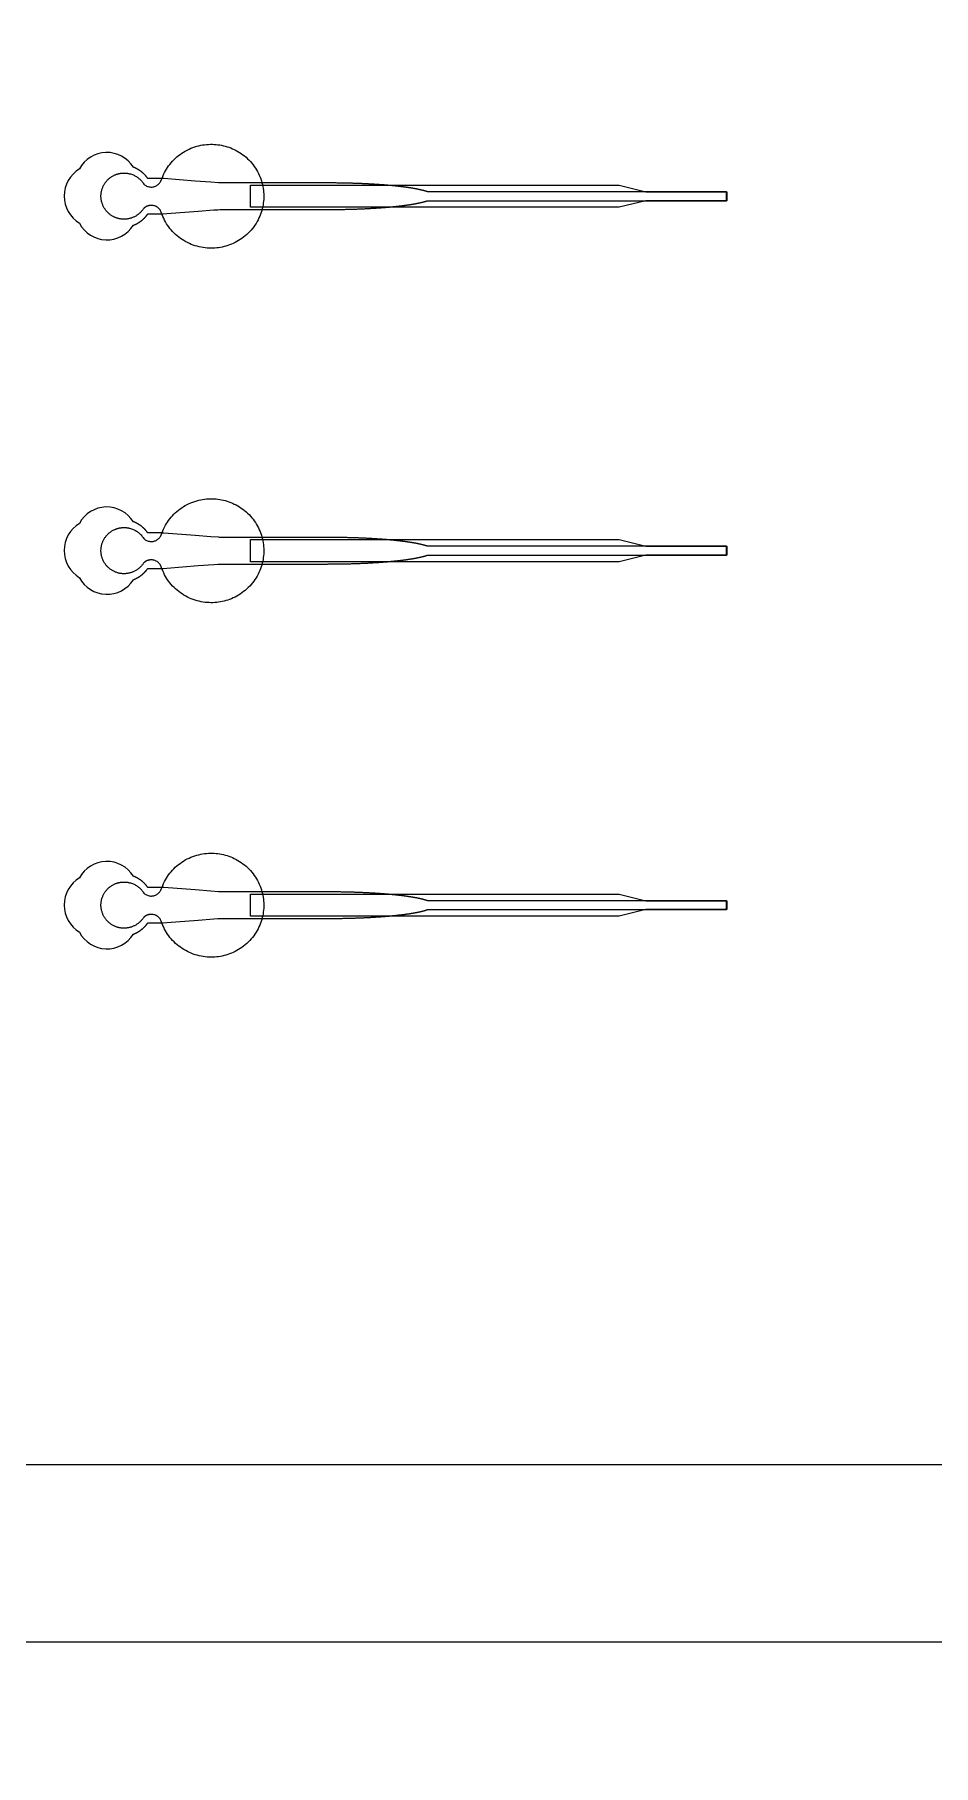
# Model space of a CAD drawing. Header units: inches. Extents: x -52997 to 52003, y -52254 to 52746.
# Drawn here: x 12272 to 17342, y -21043 to -11278 of the extents above; entities that cross this region are included whole.
import ezdxf

# ---------------------------------------------------------------- set-up
doc = ezdxf.new("R2010")
doc.units = ezdxf.units.IN
doc.header["$MEASUREMENT"] = 0
doc.layers.add('1', color=1, linetype='Continuous')
doc.layers.add('2', color=140, linetype='Continuous', lineweight=0)
doc.layers.add('3', color=90, linetype='Continuous', lineweight=0)

msp = doc.modelspace()

# ---------------------------------------------------------------- linework, layer by layer
at = {"layer": '1'}
for points in [[(-16283.4, -47485.7), (0, -47485.7), (16283.4, -47485.7, 5.999107)], [(-16250, -47285.7), (0, -47285.7), (16250, -47285.7, 5.986812)], [(-13685.8, -45485.7), (0, -45485.7), (13685.8, -45485.7, 6.794322)], [(12829.1, -12353.6), (12829.5, -12353.4), (12830.3, -12353.1), (12831.2, -12352.8), (12832, -12352.4), (12832.8, -12352.1), (12833.7, -12351.8), (12834.5, -12351.4), (12835.4, -12351), (12836.2, -12350.7), (12837.1, -12350.3), (12838, -12349.9), (12838.8, -12349.5), (12839.7, -12349.1), (12840.5, -12348.7), (12841.4, -12348.3), (12842.2, -12347.9), (12843.1, -12347.5), (12844, -12347.1), (12844.8, -12346.6), (12845.7, -12346.2), (12846.5, -12345.8), (12847.4, -12345.3), (12848.2, -12344.9), (12849.1, -12344.4), (12850, -12343.9), (12850.8, -12343.5), (12851.7, -12343), (12852.5, -12342.5), (12853.4, -12342), (12854.2, -12341.5), (12855.1, -12341), (12855.9, -12340.5), (12856.8, -12340), (12857.6, -12339.5), (12858.5, -12339), (12859.3, -12338.4), (12860.2, -12337.9), (12861, -12337.3), (12861.9, -12336.8), (12862.7, -12336.2), (12863.6, -12335.7), (12864.4, -12335.1), (12865.2, -12334.6), (12866.1, -12334), (12866.9, -12333.4), (12867.7, -12332.8), (12868.6, -12332.2), (12869.4, -12331.6), (12870.2, -12331), (12871, -12330.4), (12871.8, -12329.8), (12872.6, -12329.2), (12873.5, -12328.6), (12874.3, -12328), (12875.1, -12327.3), (12875.9, -12326.7), (12876.7, -12326.1), (12877.5, -12325.4), (12878.3, -12324.8), (12879, -12324.1), (12879.8, -12323.5), (12880.6, -12322.8), (12881.4, -12322.2), (12882.2, -12321.5), (12882.9, -12320.8), (12883.7, -12320.1), (12884.5, -12319.5), (12885.2, -12318.8), (12886, -12318.1), (12886.7, -12317.4), (12887.5, -12316.7), (12888.2, -12316), (12888.9, -12315.3), (12889.7, -12314.6), (12890.4, -12313.9), (12891.1, -12313.2), (12891.8, -12312.5), (12892.5, -12311.7), (12893.2, -12311), (12893.9, -12310.3), (12894.6, -12309.6), (12895.3, -12308.8), (12896, -12308.1), (12896.7, -12307.4), (12897.3, -12306.6), (12898, -12305.9), (12898.7, -12305.2), (12899.3, -12304.4), (12900, -12303.7), (12900.6, -12302.9), (12901.3, -12302.2), (12901.9, -12301.4), (12902.5, -12300.7), (12903.2, -12299.9), (12903.8, -12299.1), (12904.4, -12298.4), (12905, -12297.6), (12905.6, -12296.9), (12906.2, -12296.1), (12906.8, -12295.3), (12907.3, -12294.6), (12907.9, -12293.8), (12908.5, -12293), (12909, -12292.3), (12909.6, -12291.5), (12910.1, -12290.7), (12910.7, -12290), (12954.3, -12290), (12976.1, -12290), (12987, -12290), (12989.7, -12290), (12991, -12290), (12991.1, -12290), (12991.1, -12290), (12991.1, -12290), (12991.1, -12290), (12991.1, -12289.9), (12991.2, -12289.9), (12991.6, -12289.9), (12992.2, -12289.9), (12993.6, -12289.8), (12996.4, -12289.5), (13018.5, -12287.9), (13195.1, -12274.3), (13283.4, -12267.5), (13305.5, -12265.8), (13316.6, -12265), (13316.9, -12265), (13317, -12265), (13317, -12265), (13317.1, -12265), (13317.2, -12265), (13317.5, -12265), (13578, -12265), (13584.3, -12265), (13596.9, -12265), (13697.4, -12265), (13898.4, -12265), (13911, -12265), (13917.3, -12265), (13920.4, -12265), (13922, -12265), (13922.4, -12265), (13922.6, -12265), (13922.7, -12265), (13922.7, -12265), (13922.7, -12265), (13922.8, -12265), (13923.3, -12265), (13927.9, -12264.9), (13932.5, -12264.9), (13937.1, -12264.9), (13941.8, -12264.9), (13946.4, -12264.9), (13951.1, -12264.9), (13955.7, -12264.8), (13960.4, -12264.8), (13965.1, -12264.8), (13969.8, -12264.7), (13974.5, -12264.7), (13979.2, -12264.6), (13984, -12264.6), (13988.7, -12264.5), (13993.5, -12264.4), (13998.2, -12264.4), (14003, -12264.3), (14007.8, -12264.2), (14012.6, -12264.1), (14017.3, -12264), (14022.1, -12263.9), (14026.9, -12263.8), (14031.8, -12263.7), (14036.6, -12263.6), (14041.4, -12263.5), (14046.2, -12263.3), (14051, -12263.2), (14055.9, -12263.1), (14060.7, -12262.9), (14065.5, -12262.8), (14070.3, -12262.6), (14075.2, -12262.5), (14080, -12262.3), (14084.8, -12262.2), (14089.7, -12262), (14094.5, -12261.8), (14099.3, -12261.6), (14104.2, -12261.4), (14109, -12261.2), (14113.8, -12261), (14118.6, -12260.8), (14123.4, -12260.6), (14128.2, -12260.4), (14133, -12260.2), (14137.8, -12260), (14142.6, -12259.7), (14147.4, -12259.5), (14152.2, -12259.3), (14156.9, -12259), (14161.7, -12258.7), (14166.4, -12258.5), (14171.1, -12258.2), (14175.9, -12258), (14180.6, -12257.7), (14185.3, -12257.4), (14189.9, -12257.1), (14194.6, -12256.8), (14199.3, -12256.5), (14203.9, -12256.2), (14208.5, -12255.9), (14213.1, -12255.6), (14217.7, -12255.3), (14222.3, -12254.9), (14224.6, -12254.8), (14226.8, -12254.6), (14229.1, -12254.4), (14231.4, -12254.3), (14233.6, -12254.1), (14235.9, -12253.9), (14238.1, -12253.8), (14240.4, -12253.6), (14242.6, -12253.4), (14244.9, -12253.2), (14247.1, -12253), (14249.3, -12252.9), (14251.5, -12252.7), (14253.8, -12252.5), (14256, -12252.3), (14258.2, -12252.1), (14260.4, -12251.9), (14262.6, -12251.8), (14264.8, -12251.6), (14266.9, -12251.4), (14269.1, -12251.2), (14271.3, -12251), (14273.4, -12250.8), (14275.6, -12250.6), (14277.7, -12250.4), (14279.9, -12250.2), (14282, -12250), (14284.2, -12249.8), (14286.3, -12249.6), (14288.4, -12249.4), (14290.5, -12249.2), (14292.6, -12249), (14294.7, -12248.8), (14296.8, -12248.6), (14298.9, -12248.4), (14301, -12248.2), (14303, -12248), (14305.1, -12247.7), (14307.2, -12247.5), (14309.2, -12247.3), (14311.3, -12247.1), (14313.3, -12246.9), (14315.3, -12246.7), (14317.3, -12246.4), (14319.3, -12246.2), (14321.3, -12246), (14323.3, -12245.8), (14325.3, -12245.6), (14327.3, -12245.3), (14329.3, -12245.1), (14331.2, -12244.9), (14333.2, -12244.7), (14335.2, -12244.4), (14337.1, -12244.2), (14339, -12244), (14341, -12243.7), (14342.9, -12243.5), (14344.8, -12243.3), (14346.7, -12243), (14348.6, -12242.8), (14350.5, -12242.5), (14352.3, -12242.3), (14354.2, -12242.1), (14356, -12241.8), (14357.9, -12241.6), (14359.7, -12241.3), (14361.6, -12241.1), (14363.4, -12240.9), (14365.2, -12240.6), (14367, -12240.4), (14368.8, -12240.1), (14370.6, -12239.9), (14372.4, -12239.6), (14374.1, -12239.4), (14375.9, -12239.1), (14377.6, -12238.9), (14379.4, -12238.6), (14381.1, -12238.3), (14382.8, -12238.1), (14384.5, -12237.8), (14386.2, -12237.6), (14387.9, -12237.3), (14389.6, -12237.1), (14391.3, -12236.8), (14392.9, -12236.5), (14394.6, -12236.3), (14396.2, -12236), (14397.9, -12235.8), (14399.5, -12235.5), (14401.1, -12235.2), (14402.7, -12235), (14404.3, -12234.7), (14405.9, -12234.4), (14407.5, -12234.2), (14409, -12233.9), (14410.6, -12233.6), (14412.1, -12233.3), (14413.6, -12233.1), (14415.2, -12232.8), (14416.7, -12232.5), (14418.2, -12232.3), (14419.7, -12232), (14421.2, -12231.7), (14422.6, -12231.4), (14424.1, -12231.2), (14425.5, -12230.9), (14427, -12230.6), (14428.4, -12230.3), (14429.8, -12230), (14431.2, -12229.8), (14432.6, -12229.5), (14434, -12229.2), (14435.4, -12228.9), (14436.8, -12228.6), (14438.1, -12228.4), (14439.5, -12228.1), (14440.8, -12227.8), (14442.1, -12227.5), (14443.4, -12227.2), (14444.7, -12226.9), (14446, -12226.6), (14447.3, -12226.4), (14448.6, -12226.1), (14449.8, -12225.8), (14451.1, -12225.5), (14452.3, -12225.2), (14453.5, -12224.9), (14454.7, -12224.6), (14456, -12224.3), (14457.1, -12224), (14458.3, -12223.8), (14459.5, -12223.5), (14460.7, -12223.2), (14461.8, -12222.9), (14462.9, -12222.6), (14464.1, -12222.3), (14465.2, -12222), (14466.3, -12221.7), (14467.4, -12221.4), (14468.5, -12221.1), (14469.5, -12220.8), (14470.6, -12220.5), (14471.6, -12220.2), (14472.7, -12219.9), (14473.7, -12219.6), (14474.7, -12219.3), (14475.7, -12219), (14476.7, -12218.8), (14477.7, -12218.5), (14478.7, -12218.2), (14479.6, -12217.9), (14480.6, -12217.6), (14481.5, -12217.3), (14482.5, -12217), (14483.4, -12216.7), (14484.3, -12216.4), (14485.2, -12216.1), (14486.1, -12215.8), (14486.9, -12215.5), (14488.3, -12215), (16174, -12215.2), (16174, -12165), (14488.4, -12165), (14488.1, -12164.9), (14487.3, -12164.6), (14486.4, -12164.2), (14485.5, -12163.9), (14484.6, -12163.6), (14483.7, -12163.3), (14482.8, -12163), (14481.9, -12162.7), (14480.9, -12162.4), (14480, -12162.2), (14479, -12161.9), (14478.1, -12161.6), (14477.1, -12161.3), (14476.1, -12161), (14475.1, -12160.7), (14474.1, -12160.4), (14473, -12160.1), (14472, -12159.8), (14471, -12159.5), (14469.9, -12159.2), (14468.8, -12158.9), (14467.7, -12158.6), (14466.6, -12158.3), (14465.5, -12158), (14464.4, -12157.7), (14463.3, -12157.4), (14462.2, -12157.1), (14461, -12156.8), (14459.9, -12156.5), (14458.7, -12156.2), (14457.5, -12155.9), (14456.3, -12155.6), (14455.1, -12155.4), (14453.9, -12155.1), (14452.7, -12154.8), (14451.4, -12154.5), (14450.2, -12154.2), (14448.9, -12153.9), (14447.7, -12153.6), (14446.4, -12153.3), (14445.1, -12153), (14443.8, -12152.8), (14442.5, -12152.5), (14441.1, -12152.2), (14439.8, -12151.9), (14438.5, -12151.6), (14437.1, -12151.3), (14435.8, -12151.1), (14434.4, -12150.8), (14433, -12150.5), (14431.6, -12150.2), (14430.2, -12149.9), (14428.8, -12149.7), (14427.3, -12149.4), (14425.9, -12149.1), (14424.4, -12148.8), (14423, -12148.5), (14421.5, -12148.3), (14420, -12148), (14418.5, -12147.7), (14417, -12147.4), (14415.5, -12147.2), (14414, -12146.9), (14412.5, -12146.6), (14410.9, -12146.3), (14409.4, -12146.1), (14407.8, -12145.8), (14406.2, -12145.5), (14404.7, -12145.3), (14403.1, -12145), (14401.5, -12144.7), (14399.8, -12144.5), (14398.2, -12144.2), (14396.6, -12143.9), (14394.9, -12143.7), (14393.3, -12143.4), (14391.6, -12143.2), (14390, -12142.9), (14388.3, -12142.6), (14386.6, -12142.4), (14384.9, -12142.1), (14383.2, -12141.9), (14381.5, -12141.6), (14379.7, -12141.4), (14378, -12141.1), (14376.2, -12140.8), (14374.5, -12140.6), (14372.7, -12140.3), (14370.9, -12140.1), (14369.2, -12139.8), (14367.4, -12139.6), (14365.6, -12139.3), (14363.8, -12139.1), (14361.9, -12138.9), (14360.1, -12138.6), (14358.3, -12138.4), (14356.4, -12138.1), (14354.6, -12137.9), (14352.7, -12137.6), (14350.8, -12137.4), (14349, -12137.2), (14347.1, -12136.9), (14345.2, -12136.7), (14343.3, -12136.5), (14341.3, -12136.2), (14339.4, -12136), (14337.5, -12135.8), (14335.6, -12135.5), (14333.6, -12135.3), (14331.7, -12135.1), (14329.7, -12134.8), (14327.7, -12134.6), (14325.7, -12134.4), (14323.8, -12134.2), (14321.8, -12133.9), (14319.8, -12133.7), (14317.7, -12133.5), (14315.7, -12133.3), (14313.7, -12133.1), (14311.7, -12132.8), (14309.6, -12132.6), (14307.6, -12132.4), (14305.5, -12132.2), (14303.5, -12132), (14301.4, -12131.8), (14299.3, -12131.6), (14297.3, -12131.4), (14295.2, -12131.1), (14293.1, -12130.9), (14291, -12130.7), (14288.9, -12130.5), (14286.8, -12130.3), (14284.6, -12130.1), (14282.5, -12129.9), (14280.4, -12129.7), (14278.2, -12129.5), (14276.1, -12129.3), (14273.9, -12129.1), (14271.8, -12128.9), (14269.6, -12128.8), (14267.4, -12128.6), (14265.3, -12128.4), (14263.1, -12128.2), (14260.9, -12128), (14258.7, -12127.8), (14256.5, -12127.6), (14254.3, -12127.4), (14252.1, -12127.3), (14249.9, -12127.1), (14247.7, -12126.9), (14245.4, -12126.7), (14243.2, -12126.5), (14241, -12126.4), (14238.7, -12126.2), (14236.5, -12126), (14234.2, -12125.8), (14232, -12125.7), (14229.7, -12125.5), (14227.5, -12125.3), (14225.2, -12125.2), (14220.6, -12124.8), (14216.1, -12124.5), (14211.5, -12124.2), (14206.9, -12123.9), (14202.3, -12123.6), (14197.6, -12123.3), (14193, -12123), (14188.3, -12122.7), (14183.7, -12122.4), (14179, -12122.1), (14174.3, -12121.9), (14169.6, -12121.6), (14164.9, -12121.3), (14160.1, -12121.1), (14155.4, -12120.8), (14150.6, -12120.6), (14145.9, -12120.3), (14141.1, -12120.1), (14136.4, -12119.9), (14131.6, -12119.6), (14126.8, -12119.4), (14122, -12119.2), (14117.2, -12119), (14112.4, -12118.8), (14107.6, -12118.6), (14102.8, -12118.4), (14098, -12118.2), (14093.2, -12118), (14088.4, -12117.9), (14083.6, -12117.7), (14078.8, -12117.5), (14074, -12117.4), (14069.2, -12117.2), (14064.4, -12117.1), (14059.6, -12116.9), (14054.8, -12116.8), (14050, -12116.7), (14045.2, -12116.5), (14040.4, -12116.4), (14035.6, -12116.3), (14030.8, -12116.2), (14026, -12116.1), (14021.2, -12116), (14016.5, -12115.9), (14011.7, -12115.8), (14007, -12115.7), (14002.2, -12115.6), (13997.5, -12115.5), (13992.7, -12115.5), (13988, -12115.4), (13983.3, -12115.3), (13978.6, -12115.3), (13973.9, -12115.2), (13969.2, -12115.2), (13964.6, -12115.1), (13959.9, -12115.1), (13955.3, -12115.1), (13950.6, -12115), (13946, -12115), (13941.4, -12115), (13936.8, -12115), (13934.5, -12115), (13933.9, -12115), (13933.7, -12115), (13933.5, -12115), (13933.3, -12115), (13931.7, -12115), (13925.3, -12115), (13912.6, -12115), (13861.6, -12115), (13657.7, -12115), (13606.7, -12115), (13581.2, -12115), (13574.8, -12115), (13573.2, -12115), (13317.5, -12115), (13317.1, -12115), (13317, -12115), (13317, -12115), (13316.9, -12115), (13316.9, -12115), (13316.5, -12114.9), (13315.1, -12114.8), (13309.6, -12114.4), (13265.5, -12111), (13177.1, -12104.2), (13000.5, -12090.7), (12995, -12090.2), (12992.2, -12090), (12991.5, -12090), (12991.2, -12090), (12991.1, -12090), (12991.1, -12090), (12991.1, -12090), (12991.1, -12090), (12991.1, -12090), (12991, -12090), (12990.7, -12090), (12988, -12090), (12982.5, -12090), (12971.6, -12090), (12949.8, -12090), (12928, -12090), (12917.1, -12090), (12911.7, -12090), (12911, -12090), (12910.8, -12090), (12910.7, -12090), (12910.7, -12090), (12910.7, -12090), (12910.7, -12090), (12910.7, -12089.9), (12910.3, -12089.4), (12909.5, -12088.2), (12908.7, -12087.1), (12907.8, -12086), (12907, -12084.9), (12906.1, -12083.8), (12905.3, -12082.6), (12904.4, -12081.5), (12903.5, -12080.4), (12902.6, -12079.3), (12901.7, -12078.2), (12900.8, -12077.1), (12899.8, -12076), (12898.9, -12074.9), (12897.9, -12073.8), (12896.9, -12072.7), (12896, -12071.7), (12895, -12070.6), (12893.9, -12069.5), (12892.9, -12068.4), (12891.9, -12067.4), (12890.8, -12066.3), (12889.8, -12065.3), (12888.7, -12064.2), (12887.6, -12063.2), (12886.5, -12062.2), (12885.4, -12061.1), (12884.3, -12060.1), (12883.1, -12059.1), (12882, -12058.1), (12880.8, -12057.1), (12879.7, -12056.1), (12878.5, -12055.1), (12877.3, -12054.2), (12876.1, -12053.2), (12874.9, -12052.3), (12873.7, -12051.3), (12872.4, -12050.4), (12871.2, -12049.4), (12869.9, -12048.5), (12868.7, -12047.6), (12867.4, -12046.7), (12866.1, -12045.8), (12864.9, -12044.9), (12863.6, -12044.1), (12862.3, -12043.2), (12860.9, -12042.4), (12859.6, -12041.5), (12858.3, -12040.7), (12857, -12039.9), (12855.6, -12039.1), (12854.3, -12038.3), (12852.9, -12037.5), (12851.5, -12036.8), (12850.2, -12036), (12848.8, -12035.3), (12847.4, -12034.5), (12846, -12033.8), (12844.6, -12033.1), (12843.2, -12032.4), (12841.8, -12031.8), (12840.4, -12031.1), (12839, -12030.4), (12837.6, -12029.8), (12836.2, -12029.2), (12834.7, -12028.6), (12833.3, -12028), (12831.9, -12027.4), (12830.4, -12026.8), (12829.2, -12026.4, 0.576044), (12524.6, -12035.7, 0.560065), (12524.6, -12342.2, 0.578435)], [(12829.1, -14353.6), (12829.5, -14353.4), (12830.3, -14353.1), (12831.2, -14352.8), (12832, -14352.4), (12832.8, -14352.1), (12833.7, -14351.8), (12834.5, -14351.4), (12835.4, -14351), (12836.2, -14350.7), (12837.1, -14350.3), (12838, -14349.9), (12838.8, -14349.5), (12839.7, -14349.1), (12840.5, -14348.7), (12841.4, -14348.3), (12842.2, -14347.9), (12843.1, -14347.5), (12844, -14347.1), (12844.8, -14346.6), (12845.7, -14346.2), (12846.5, -14345.8), (12847.4, -14345.3), (12848.2, -14344.9), (12849.1, -14344.4), (12850, -14343.9), (12850.8, -14343.5), (12851.7, -14343), (12852.5, -14342.5), (12853.4, -14342), (12854.2, -14341.5), (12855.1, -14341), (12855.9, -14340.5), (12856.8, -14340), (12857.6, -14339.5), (12858.5, -14339), (12859.3, -14338.4), (12860.2, -14337.9), (12861, -14337.3), (12861.9, -14336.8), (12862.7, -14336.2), (12863.6, -14335.7), (12864.4, -14335.1), (12865.2, -14334.6), (12866.1, -14334), (12866.9, -14333.4), (12867.7, -14332.8), (12868.6, -14332.2), (12869.4, -14331.6), (12870.2, -14331), (12871, -14330.4), (12871.8, -14329.8), (12872.6, -14329.2), (12873.5, -14328.6), (12874.3, -14328), (12875.1, -14327.3), (12875.9, -14326.7), (12876.7, -14326.1), (12877.5, -14325.4), (12878.3, -14324.8), (12879, -14324.1), (12879.8, -14323.5), (12880.6, -14322.8), (12881.4, -14322.2), (12882.2, -14321.5), (12882.9, -14320.8), (12883.7, -14320.1), (12884.5, -14319.5), (12885.2, -14318.8), (12886, -14318.1), (12886.7, -14317.4), (12887.5, -14316.7), (12888.2, -14316), (12888.9, -14315.3), (12889.7, -14314.6), (12890.4, -14313.9), (12891.1, -14313.2), (12891.8, -14312.5), (12892.5, -14311.7), (12893.2, -14311), (12893.9, -14310.3), (12894.6, -14309.6), (12895.3, -14308.8), (12896, -14308.1), (12896.7, -14307.4), (12897.3, -14306.6), (12898, -14305.9), (12898.7, -14305.2), (12899.3, -14304.4), (12900, -14303.7), (12900.6, -14302.9), (12901.3, -14302.2), (12901.9, -14301.4), (12902.5, -14300.7), (12903.2, -14299.9), (12903.8, -14299.1), (12904.4, -14298.4), (12905, -14297.6), (12905.6, -14296.9), (12906.2, -14296.1), (12906.8, -14295.3), (12907.3, -14294.6), (12907.9, -14293.8), (12908.5, -14293), (12909, -14292.3), (12909.6, -14291.5), (12910.1, -14290.7), (12910.7, -14290), (12954.3, -14290), (12976.1, -14290), (12987, -14290), (12989.7, -14290), (12991, -14290), (12991.1, -14290), (12991.1, -14290), (12991.1, -14290), (12991.1, -14290), (12991.1, -14289.9), (12991.2, -14289.9), (12991.6, -14289.9), (12992.2, -14289.9), (12993.6, -14289.8), (12996.4, -14289.5), (13018.5, -14287.9), (13195.1, -14274.3), (13283.4, -14267.5), (13305.5, -14265.8), (13316.6, -14265), (13316.9, -14265), (13317, -14265), (13317, -14265), (13317.1, -14265), (13317.2, -14265), (13317.5, -14265), (13578, -14265), (13584.3, -14265), (13596.9, -14265), (13697.4, -14265), (13898.4, -14265), (13911, -14265), (13917.3, -14265), (13920.4, -14265), (13922, -14265), (13922.4, -14265), (13922.6, -14265), (13922.7, -14265), (13922.7, -14265), (13922.7, -14265), (13922.8, -14265), (13923.3, -14265), (13927.9, -14264.9), (13932.5, -14264.9), (13937.1, -14264.9), (13941.8, -14264.9), (13946.4, -14264.9), (13951.1, -14264.9), (13955.7, -14264.8), (13960.4, -14264.8), (13965.1, -14264.8), (13969.8, -14264.7), (13974.5, -14264.7), (13979.2, -14264.6), (13984, -14264.6), (13988.7, -14264.5), (13993.5, -14264.4), (13998.2, -14264.4), (14003, -14264.3), (14007.8, -14264.2), (14012.6, -14264.1), (14017.3, -14264), (14022.1, -14263.9), (14026.9, -14263.8), (14031.8, -14263.7), (14036.6, -14263.6), (14041.4, -14263.5), (14046.2, -14263.3), (14051, -14263.2), (14055.9, -14263.1), (14060.7, -14262.9), (14065.5, -14262.8), (14070.3, -14262.6), (14075.2, -14262.5), (14080, -14262.3), (14084.8, -14262.2), (14089.7, -14262), (14094.5, -14261.8), (14099.3, -14261.6), (14104.2, -14261.4), (14109, -14261.2), (14113.8, -14261), (14118.6, -14260.8), (14123.4, -14260.6), (14128.2, -14260.4), (14133, -14260.2), (14137.8, -14260), (14142.6, -14259.7), (14147.4, -14259.5), (14152.2, -14259.3), (14156.9, -14259), (14161.7, -14258.7), (14166.4, -14258.5), (14171.1, -14258.2), (14175.9, -14258), (14180.6, -14257.7), (14185.3, -14257.4), (14189.9, -14257.1), (14194.6, -14256.8), (14199.3, -14256.5), (14203.9, -14256.2), (14208.5, -14255.9), (14213.1, -14255.6), (14217.7, -14255.3), (14222.3, -14254.9), (14224.6, -14254.8), (14226.8, -14254.6), (14229.1, -14254.4), (14231.4, -14254.3), (14233.6, -14254.1), (14235.9, -14253.9), (14238.1, -14253.8), (14240.4, -14253.6), (14242.6, -14253.4), (14244.9, -14253.2), (14247.1, -14253), (14249.3, -14252.9), (14251.5, -14252.7), (14253.8, -14252.5), (14256, -14252.3), (14258.2, -14252.1), (14260.4, -14251.9), (14262.6, -14251.8), (14264.8, -14251.6), (14266.9, -14251.4), (14269.1, -14251.2), (14271.3, -14251), (14273.4, -14250.8), (14275.6, -14250.6), (14277.7, -14250.4), (14279.9, -14250.2), (14282, -14250), (14284.2, -14249.8), (14286.3, -14249.6), (14288.4, -14249.4), (14290.5, -14249.2), (14292.6, -14249), (14294.7, -14248.8), (14296.8, -14248.6), (14298.9, -14248.4), (14301, -14248.2), (14303, -14248), (14305.1, -14247.7), (14307.2, -14247.5), (14309.2, -14247.3), (14311.3, -14247.1), (14313.3, -14246.9), (14315.3, -14246.7), (14317.3, -14246.4), (14319.3, -14246.2), (14321.3, -14246), (14323.3, -14245.8), (14325.3, -14245.6), (14327.3, -14245.3), (14329.3, -14245.1), (14331.2, -14244.9), (14333.2, -14244.7), (14335.2, -14244.4), (14337.1, -14244.2), (14339, -14244), (14341, -14243.7), (14342.9, -14243.5), (14344.8, -14243.3), (14346.7, -14243), (14348.6, -14242.8), (14350.5, -14242.5), (14352.3, -14242.3), (14354.2, -14242.1), (14356, -14241.8), (14357.9, -14241.6), (14359.7, -14241.3), (14361.6, -14241.1), (14363.4, -14240.9), (14365.2, -14240.6), (14367, -14240.4), (14368.8, -14240.1), (14370.6, -14239.9), (14372.4, -14239.6), (14374.1, -14239.4), (14375.9, -14239.1), (14377.6, -14238.9), (14379.4, -14238.6), (14381.1, -14238.3), (14382.8, -14238.1), (14384.5, -14237.8), (14386.2, -14237.6), (14387.9, -14237.3), (14389.6, -14237.1), (14391.3, -14236.8), (14392.9, -14236.5), (14394.6, -14236.3), (14396.2, -14236), (14397.9, -14235.8), (14399.5, -14235.5), (14401.1, -14235.2), (14402.7, -14235), (14404.3, -14234.7), (14405.9, -14234.4), (14407.5, -14234.2), (14409, -14233.9), (14410.6, -14233.6), (14412.1, -14233.3), (14413.6, -14233.1), (14415.2, -14232.8), (14416.7, -14232.5), (14418.2, -14232.3), (14419.7, -14232), (14421.2, -14231.7), (14422.6, -14231.4), (14424.1, -14231.2), (14425.5, -14230.9), (14427, -14230.6), (14428.4, -14230.3), (14429.8, -14230), (14431.2, -14229.8), (14432.6, -14229.5), (14434, -14229.2), (14435.4, -14228.9), (14436.8, -14228.6), (14438.1, -14228.4), (14439.5, -14228.1), (14440.8, -14227.8), (14442.1, -14227.5), (14443.4, -14227.2), (14444.7, -14226.9), (14446, -14226.6), (14447.3, -14226.4), (14448.6, -14226.1), (14449.8, -14225.8), (14451.1, -14225.5), (14452.3, -14225.2), (14453.5, -14224.9), (14454.7, -14224.6), (14456, -14224.3), (14457.1, -14224), (14458.3, -14223.8), (14459.5, -14223.5), (14460.7, -14223.2), (14461.8, -14222.9), (14462.9, -14222.6), (14464.1, -14222.3), (14465.2, -14222), (14466.3, -14221.7), (14467.4, -14221.4), (14468.5, -14221.1), (14469.5, -14220.8), (14470.6, -14220.5), (14471.6, -14220.2), (14472.7, -14219.9), (14473.7, -14219.6), (14474.7, -14219.3), (14475.7, -14219), (14476.7, -14218.8), (14477.7, -14218.5), (14478.7, -14218.2), (14479.6, -14217.9), (14480.6, -14217.6), (14481.5, -14217.3), (14482.5, -14217), (14483.4, -14216.7), (14484.3, -14216.4), (14485.2, -14216.1), (14486.1, -14215.8), (14486.9, -14215.5), (14488.3, -14215), (16174, -14215.2), (16174, -14165), (14488.4, -14165), (14488.1, -14164.9), (14487.3, -14164.6), (14486.4, -14164.2), (14485.5, -14163.9), (14484.6, -14163.6), (14483.7, -14163.3), (14482.8, -14163), (14481.9, -14162.7), (14480.9, -14162.4), (14480, -14162.2), (14479, -14161.9), (14478.1, -14161.6), (14477.1, -14161.3), (14476.1, -14161), (14475.1, -14160.7), (14474.1, -14160.4), (14473, -14160.1), (14472, -14159.8), (14471, -14159.5), (14469.9, -14159.2), (14468.8, -14158.9), (14467.7, -14158.6), (14466.6, -14158.3), (14465.5, -14158), (14464.4, -14157.7), (14463.3, -14157.4), (14462.2, -14157.1), (14461, -14156.8), (14459.9, -14156.5), (14458.7, -14156.2), (14457.5, -14155.9), (14456.3, -14155.6), (14455.1, -14155.4), (14453.9, -14155.1), (14452.7, -14154.8), (14451.4, -14154.5), (14450.2, -14154.2), (14448.9, -14153.9), (14447.7, -14153.6), (14446.4, -14153.3), (14445.1, -14153), (14443.8, -14152.8), (14442.5, -14152.5), (14441.1, -14152.2), (14439.8, -14151.9), (14438.5, -14151.6), (14437.1, -14151.3), (14435.8, -14151.1), (14434.4, -14150.8), (14433, -14150.5), (14431.6, -14150.2), (14430.2, -14149.9), (14428.8, -14149.7), (14427.3, -14149.4), (14425.9, -14149.1), (14424.4, -14148.8), (14423, -14148.5), (14421.5, -14148.3), (14420, -14148), (14418.5, -14147.7), (14417, -14147.4), (14415.5, -14147.2), (14414, -14146.9), (14412.5, -14146.6), (14410.9, -14146.3), (14409.4, -14146.1), (14407.8, -14145.8), (14406.2, -14145.5), (14404.7, -14145.3), (14403.1, -14145), (14401.5, -14144.7), (14399.8, -14144.5), (14398.2, -14144.2), (14396.6, -14143.9), (14394.9, -14143.7), (14393.3, -14143.4), (14391.6, -14143.2), (14390, -14142.9), (14388.3, -14142.6), (14386.6, -14142.4), (14384.9, -14142.1), (14383.2, -14141.9), (14381.5, -14141.6), (14379.7, -14141.4), (14378, -14141.1), (14376.2, -14140.8), (14374.5, -14140.6), (14372.7, -14140.3), (14370.9, -14140.1), (14369.2, -14139.8), (14367.4, -14139.6), (14365.6, -14139.3), (14363.8, -14139.1), (14361.9, -14138.9), (14360.1, -14138.6), (14358.3, -14138.4), (14356.4, -14138.1), (14354.6, -14137.9), (14352.7, -14137.6), (14350.8, -14137.4), (14349, -14137.2), (14347.1, -14136.9), (14345.2, -14136.7), (14343.3, -14136.5), (14341.3, -14136.2), (14339.4, -14136), (14337.5, -14135.8), (14335.6, -14135.5), (14333.6, -14135.3), (14331.7, -14135.1), (14329.7, -14134.8), (14327.7, -14134.6), (14325.7, -14134.4), (14323.8, -14134.2), (14321.8, -14133.9), (14319.8, -14133.7), (14317.7, -14133.5), (14315.7, -14133.3), (14313.7, -14133.1), (14311.7, -14132.8), (14309.6, -14132.6), (14307.6, -14132.4), (14305.5, -14132.2), (14303.5, -14132), (14301.4, -14131.8), (14299.3, -14131.6), (14297.3, -14131.4), (14295.2, -14131.1), (14293.1, -14130.9), (14291, -14130.7), (14288.9, -14130.5), (14286.8, -14130.3), (14284.6, -14130.1), (14282.5, -14129.9), (14280.4, -14129.7), (14278.2, -14129.5), (14276.1, -14129.3), (14273.9, -14129.1), (14271.8, -14128.9), (14269.6, -14128.8), (14267.4, -14128.6), (14265.3, -14128.4), (14263.1, -14128.2), (14260.9, -14128), (14258.7, -14127.8), (14256.5, -14127.6), (14254.3, -14127.4), (14252.1, -14127.3), (14249.9, -14127.1), (14247.7, -14126.9), (14245.4, -14126.7), (14243.2, -14126.5), (14241, -14126.4), (14238.7, -14126.2), (14236.5, -14126), (14234.2, -14125.8), (14232, -14125.7), (14229.7, -14125.5), (14227.5, -14125.3), (14225.2, -14125.2), (14220.6, -14124.8), (14216.1, -14124.5), (14211.5, -14124.2), (14206.9, -14123.9), (14202.3, -14123.6), (14197.6, -14123.3), (14193, -14123), (14188.3, -14122.7), (14183.7, -14122.4), (14179, -14122.1), (14174.3, -14121.9), (14169.6, -14121.6), (14164.9, -14121.3), (14160.1, -14121.1), (14155.4, -14120.8), (14150.6, -14120.6), (14145.9, -14120.3), (14141.1, -14120.1), (14136.4, -14119.9), (14131.6, -14119.6), (14126.8, -14119.4), (14122, -14119.2), (14117.2, -14119), (14112.4, -14118.8), (14107.6, -14118.6), (14102.8, -14118.4), (14098, -14118.2), (14093.2, -14118), (14088.4, -14117.9), (14083.6, -14117.7), (14078.8, -14117.5), (14074, -14117.4), (14069.2, -14117.2), (14064.4, -14117.1), (14059.6, -14116.9), (14054.8, -14116.8), (14050, -14116.7), (14045.2, -14116.5), (14040.4, -14116.4), (14035.6, -14116.3), (14030.8, -14116.2), (14026, -14116.1), (14021.2, -14116), (14016.5, -14115.9), (14011.7, -14115.8), (14007, -14115.7), (14002.2, -14115.6), (13997.5, -14115.5), (13992.7, -14115.5), (13988, -14115.4), (13983.3, -14115.3), (13978.6, -14115.3), (13973.9, -14115.2), (13969.2, -14115.2), (13964.6, -14115.1), (13959.9, -14115.1), (13955.3, -14115.1), (13950.6, -14115), (13946, -14115), (13941.4, -14115), (13936.8, -14115), (13934.5, -14115), (13933.9, -14115), (13933.7, -14115), (13933.5, -14115), (13933.3, -14115), (13931.7, -14115), (13925.3, -14115), (13912.6, -14115), (13861.6, -14115), (13657.7, -14115), (13606.7, -14115), (13581.2, -14115), (13574.8, -14115), (13573.2, -14115), (13317.5, -14115), (13317.1, -14115), (13317, -14115), (13317, -14115), (13316.9, -14115), (13316.9, -14115), (13316.5, -14114.9), (13315.1, -14114.8), (13309.6, -14114.4), (13265.5, -14111), (13177.1, -14104.2), (13000.5, -14090.7), (12995, -14090.2), (12992.2, -14090), (12991.5, -14090), (12991.2, -14090), (12991.1, -14090), (12991.1, -14090), (12991.1, -14090), (12991.1, -14090), (12991.1, -14090), (12991, -14090), (12990.7, -14090), (12988, -14090), (12982.5, -14090), (12971.6, -14090), (12949.8, -14090), (12928, -14090), (12917.1, -14090), (12911.7, -14090), (12911, -14090), (12910.8, -14090), (12910.7, -14090), (12910.7, -14090), (12910.7, -14090), (12910.7, -14090), (12910.7, -14089.9), (12910.3, -14089.4), (12909.5, -14088.2), (12908.7, -14087.1), (12907.8, -14086), (12907, -14084.9), (12906.1, -14083.8), (12905.3, -14082.6), (12904.4, -14081.5), (12903.5, -14080.4), (12902.6, -14079.3), (12901.7, -14078.2), (12900.8, -14077.1), (12899.8, -14076), (12898.9, -14074.9), (12897.9, -14073.8), (12896.9, -14072.7), (12896, -14071.7), (12895, -14070.6), (12893.9, -14069.5), (12892.9, -14068.4), (12891.9, -14067.4), (12890.8, -14066.3), (12889.8, -14065.3), (12888.7, -14064.2), (12887.6, -14063.2), (12886.5, -14062.2), (12885.4, -14061.1), (12884.3, -14060.1), (12883.1, -14059.1), (12882, -14058.1), (12880.8, -14057.1), (12879.7, -14056.1), (12878.5, -14055.1), (12877.3, -14054.2), (12876.1, -14053.2), (12874.9, -14052.3), (12873.7, -14051.3), (12872.4, -14050.4), (12871.2, -14049.4), (12869.9, -14048.5), (12868.7, -14047.6), (12867.4, -14046.7), (12866.1, -14045.8), (12864.9, -14044.9), (12863.6, -14044.1), (12862.3, -14043.2), (12860.9, -14042.4), (12859.6, -14041.5), (12858.3, -14040.7), (12857, -14039.9), (12855.6, -14039.1), (12854.3, -14038.3), (12852.9, -14037.5), (12851.5, -14036.8), (12850.2, -14036), (12848.8, -14035.3), (12847.4, -14034.5), (12846, -14033.8), (12844.6, -14033.1), (12843.2, -14032.4), (12841.8, -14031.8), (12840.4, -14031.1), (12839, -14030.4), (12837.6, -14029.8), (12836.2, -14029.2), (12834.7, -14028.6), (12833.3, -14028), (12831.9, -14027.4), (12830.4, -14026.8), (12829.2, -14026.4, 0.576044), (12524.6, -14035.7, 0.560065), (12524.6, -14342.2, 0.578435)], [(12829.1, -16353.6), (12829.5, -16353.4), (12830.3, -16353.1), (12831.2, -16352.8), (12832, -16352.4), (12832.8, -16352.1), (12833.7, -16351.8), (12834.5, -16351.4), (12835.4, -16351), (12836.2, -16350.7), (12837.1, -16350.3), (12838, -16349.9), (12838.8, -16349.5), (12839.7, -16349.1), (12840.5, -16348.7), (12841.4, -16348.3), (12842.2, -16347.9), (12843.1, -16347.5), (12844, -16347.1), (12844.8, -16346.6), (12845.7, -16346.2), (12846.5, -16345.8), (12847.4, -16345.3), (12848.2, -16344.9), (12849.1, -16344.4), (12850, -16343.9), (12850.8, -16343.5), (12851.7, -16343), (12852.5, -16342.5), (12853.4, -16342), (12854.2, -16341.5), (12855.1, -16341), (12855.9, -16340.5), (12856.8, -16340), (12857.6, -16339.5), (12858.5, -16339), (12859.3, -16338.4), (12860.2, -16337.9), (12861, -16337.3), (12861.9, -16336.8), (12862.7, -16336.2), (12863.6, -16335.7), (12864.4, -16335.1), (12865.2, -16334.6), (12866.1, -16334), (12866.9, -16333.4), (12867.7, -16332.8), (12868.6, -16332.2), (12869.4, -16331.6), (12870.2, -16331), (12871, -16330.4), (12871.8, -16329.8), (12872.6, -16329.2), (12873.5, -16328.6), (12874.3, -16328), (12875.1, -16327.3), (12875.9, -16326.7), (12876.7, -16326.1), (12877.5, -16325.4), (12878.3, -16324.8), (12879, -16324.1), (12879.8, -16323.5), (12880.6, -16322.8), (12881.4, -16322.2), (12882.2, -16321.5), (12882.9, -16320.8), (12883.7, -16320.1), (12884.5, -16319.5), (12885.2, -16318.8), (12886, -16318.1), (12886.7, -16317.4), (12887.5, -16316.7), (12888.2, -16316), (12888.9, -16315.3), (12889.7, -16314.6), (12890.4, -16313.9), (12891.1, -16313.2), (12891.8, -16312.5), (12892.5, -16311.7), (12893.2, -16311), (12893.9, -16310.3), (12894.6, -16309.6), (12895.3, -16308.8), (12896, -16308.1), (12896.7, -16307.4), (12897.3, -16306.6), (12898, -16305.9), (12898.7, -16305.2), (12899.3, -16304.4), (12900, -16303.7), (12900.6, -16302.9), (12901.3, -16302.2), (12901.9, -16301.4), (12902.5, -16300.7), (12903.2, -16299.9), (12903.8, -16299.1), (12904.4, -16298.4), (12905, -16297.6), (12905.6, -16296.9), (12906.2, -16296.1), (12906.8, -16295.3), (12907.3, -16294.6), (12907.9, -16293.8), (12908.5, -16293), (12909, -16292.3), (12909.6, -16291.5), (12910.1, -16290.7), (12910.7, -16290), (12954.3, -16290), (12976.1, -16290), (12987, -16290), (12989.7, -16290), (12991, -16290), (12991.1, -16290), (12991.1, -16290), (12991.1, -16290), (12991.1, -16290), (12991.1, -16289.9), (12991.2, -16289.9), (12991.6, -16289.9), (12992.2, -16289.9), (12993.6, -16289.8), (12996.4, -16289.5), (13018.5, -16287.9), (13195.1, -16274.3), (13283.4, -16267.5), (13305.5, -16265.8), (13316.6, -16265), (13316.9, -16265), (13317, -16265), (13317, -16265), (13317.1, -16265), (13317.2, -16265), (13317.5, -16265), (13578, -16265), (13584.3, -16265), (13596.9, -16265), (13697.4, -16265), (13898.4, -16265), (13911, -16265), (13917.3, -16265), (13920.4, -16265), (13922, -16265), (13922.4, -16265), (13922.6, -16265), (13922.7, -16265), (13922.7, -16265), (13922.7, -16265), (13922.8, -16265), (13923.3, -16265), (13927.9, -16264.9), (13932.5, -16264.9), (13937.1, -16264.9), (13941.8, -16264.9), (13946.4, -16264.9), (13951.1, -16264.9), (13955.7, -16264.8), (13960.4, -16264.8), (13965.1, -16264.8), (13969.8, -16264.7), (13974.5, -16264.7), (13979.2, -16264.6), (13984, -16264.6), (13988.7, -16264.5), (13993.5, -16264.4), (13998.2, -16264.4), (14003, -16264.3), (14007.8, -16264.2), (14012.6, -16264.1), (14017.3, -16264), (14022.1, -16263.9), (14026.9, -16263.8), (14031.8, -16263.7), (14036.6, -16263.6), (14041.4, -16263.5), (14046.2, -16263.3), (14051, -16263.2), (14055.9, -16263.1), (14060.7, -16262.9), (14065.5, -16262.8), (14070.3, -16262.6), (14075.2, -16262.5), (14080, -16262.3), (14084.8, -16262.2), (14089.7, -16262), (14094.5, -16261.8), (14099.3, -16261.6), (14104.2, -16261.4), (14109, -16261.2), (14113.8, -16261), (14118.6, -16260.8), (14123.4, -16260.6), (14128.2, -16260.4), (14133, -16260.2), (14137.8, -16260), (14142.6, -16259.7), (14147.4, -16259.5), (14152.2, -16259.3), (14156.9, -16259), (14161.7, -16258.7), (14166.4, -16258.5), (14171.1, -16258.2), (14175.9, -16258), (14180.6, -16257.7), (14185.3, -16257.4), (14189.9, -16257.1), (14194.6, -16256.8), (14199.3, -16256.5), (14203.9, -16256.2), (14208.5, -16255.9), (14213.1, -16255.6), (14217.7, -16255.3), (14222.3, -16254.9), (14224.6, -16254.8), (14226.8, -16254.6), (14229.1, -16254.4), (14231.4, -16254.3), (14233.6, -16254.1), (14235.9, -16253.9), (14238.1, -16253.8), (14240.4, -16253.6), (14242.6, -16253.4), (14244.9, -16253.2), (14247.1, -16253), (14249.3, -16252.9), (14251.5, -16252.7), (14253.8, -16252.5), (14256, -16252.3), (14258.2, -16252.1), (14260.4, -16251.9), (14262.6, -16251.8), (14264.8, -16251.6), (14266.9, -16251.4), (14269.1, -16251.2), (14271.3, -16251), (14273.4, -16250.8), (14275.6, -16250.6), (14277.7, -16250.4), (14279.9, -16250.2), (14282, -16250), (14284.2, -16249.8), (14286.3, -16249.6), (14288.4, -16249.4), (14290.5, -16249.2), (14292.6, -16249), (14294.7, -16248.8), (14296.8, -16248.6), (14298.9, -16248.4), (14301, -16248.2), (14303, -16248), (14305.1, -16247.7), (14307.2, -16247.5), (14309.2, -16247.3), (14311.3, -16247.1), (14313.3, -16246.9), (14315.3, -16246.7), (14317.3, -16246.4), (14319.3, -16246.2), (14321.3, -16246), (14323.3, -16245.8), (14325.3, -16245.6), (14327.3, -16245.3), (14329.3, -16245.1), (14331.2, -16244.9), (14333.2, -16244.7), (14335.2, -16244.4), (14337.1, -16244.2), (14339, -16244), (14341, -16243.7), (14342.9, -16243.5), (14344.8, -16243.3), (14346.7, -16243), (14348.6, -16242.8), (14350.5, -16242.5), (14352.3, -16242.3), (14354.2, -16242.1), (14356, -16241.8), (14357.9, -16241.6), (14359.7, -16241.3), (14361.6, -16241.1), (14363.4, -16240.9), (14365.2, -16240.6), (14367, -16240.4), (14368.8, -16240.1), (14370.6, -16239.9), (14372.4, -16239.6), (14374.1, -16239.4), (14375.9, -16239.1), (14377.6, -16238.9), (14379.4, -16238.6), (14381.1, -16238.3), (14382.8, -16238.1), (14384.5, -16237.8), (14386.2, -16237.6), (14387.9, -16237.3), (14389.6, -16237.1), (14391.3, -16236.8), (14392.9, -16236.5), (14394.6, -16236.3), (14396.2, -16236), (14397.9, -16235.8), (14399.5, -16235.5), (14401.1, -16235.2), (14402.7, -16235), (14404.3, -16234.7), (14405.9, -16234.4), (14407.5, -16234.2), (14409, -16233.9), (14410.6, -16233.6), (14412.1, -16233.3), (14413.6, -16233.1), (14415.2, -16232.8), (14416.7, -16232.5), (14418.2, -16232.3), (14419.7, -16232), (14421.2, -16231.7), (14422.6, -16231.4), (14424.1, -16231.2), (14425.5, -16230.9), (14427, -16230.6), (14428.4, -16230.3), (14429.8, -16230), (14431.2, -16229.8), (14432.6, -16229.5), (14434, -16229.2), (14435.4, -16228.9), (14436.8, -16228.6), (14438.1, -16228.4), (14439.5, -16228.1), (14440.8, -16227.8), (14442.1, -16227.5), (14443.4, -16227.2), (14444.7, -16226.9), (14446, -16226.6), (14447.3, -16226.4), (14448.6, -16226.1), (14449.8, -16225.8), (14451.1, -16225.5), (14452.3, -16225.2), (14453.5, -16224.9), (14454.7, -16224.6), (14456, -16224.3), (14457.1, -16224), (14458.3, -16223.8), (14459.5, -16223.5), (14460.7, -16223.2), (14461.8, -16222.9), (14462.9, -16222.6), (14464.1, -16222.3), (14465.2, -16222), (14466.3, -16221.7), (14467.4, -16221.4), (14468.5, -16221.1), (14469.5, -16220.8), (14470.6, -16220.5), (14471.6, -16220.2), (14472.7, -16219.9), (14473.7, -16219.6), (14474.7, -16219.3), (14475.7, -16219), (14476.7, -16218.8), (14477.7, -16218.5), (14478.7, -16218.2), (14479.6, -16217.9), (14480.6, -16217.6), (14481.5, -16217.3), (14482.5, -16217), (14483.4, -16216.7), (14484.3, -16216.4), (14485.2, -16216.1), (14486.1, -16215.8), (14486.9, -16215.5), (14488.3, -16215), (16174, -16215.2), (16174, -16165), (14488.4, -16165), (14488.1, -16164.9), (14487.3, -16164.6), (14486.4, -16164.2), (14485.5, -16163.9), (14484.6, -16163.6), (14483.7, -16163.3), (14482.8, -16163), (14481.9, -16162.7), (14480.9, -16162.4), (14480, -16162.2), (14479, -16161.9), (14478.1, -16161.6), (14477.1, -16161.3), (14476.1, -16161), (14475.1, -16160.7), (14474.1, -16160.4), (14473, -16160.1), (14472, -16159.8), (14471, -16159.5), (14469.9, -16159.2), (14468.8, -16158.9), (14467.7, -16158.6), (14466.6, -16158.3), (14465.5, -16158), (14464.4, -16157.7), (14463.3, -16157.4), (14462.2, -16157.1), (14461, -16156.8), (14459.9, -16156.5), (14458.7, -16156.2), (14457.5, -16155.9), (14456.3, -16155.6), (14455.1, -16155.4), (14453.9, -16155.1), (14452.7, -16154.8), (14451.4, -16154.5), (14450.2, -16154.2), (14448.9, -16153.9), (14447.7, -16153.6), (14446.4, -16153.3), (14445.1, -16153), (14443.8, -16152.8), (14442.5, -16152.5), (14441.1, -16152.2), (14439.8, -16151.9), (14438.5, -16151.6), (14437.1, -16151.3), (14435.8, -16151.1), (14434.4, -16150.8), (14433, -16150.5), (14431.6, -16150.2), (14430.2, -16149.9), (14428.8, -16149.7), (14427.3, -16149.4), (14425.9, -16149.1), (14424.4, -16148.8), (14423, -16148.5), (14421.5, -16148.3), (14420, -16148), (14418.5, -16147.7), (14417, -16147.4), (14415.5, -16147.2), (14414, -16146.9), (14412.5, -16146.6), (14410.9, -16146.3), (14409.4, -16146.1), (14407.8, -16145.8), (14406.2, -16145.5), (14404.7, -16145.3), (14403.1, -16145), (14401.5, -16144.7), (14399.8, -16144.5), (14398.2, -16144.2), (14396.6, -16143.9), (14394.9, -16143.7), (14393.3, -16143.4), (14391.6, -16143.2), (14390, -16142.9), (14388.3, -16142.6), (14386.6, -16142.4), (14384.9, -16142.1), (14383.2, -16141.9), (14381.5, -16141.6), (14379.7, -16141.4), (14378, -16141.1), (14376.2, -16140.8), (14374.5, -16140.6), (14372.7, -16140.3), (14370.9, -16140.1), (14369.2, -16139.8), (14367.4, -16139.6), (14365.6, -16139.3), (14363.8, -16139.1), (14361.9, -16138.9), (14360.1, -16138.6), (14358.3, -16138.4), (14356.4, -16138.1), (14354.6, -16137.9), (14352.7, -16137.6), (14350.8, -16137.4), (14349, -16137.2), (14347.1, -16136.9), (14345.2, -16136.7), (14343.3, -16136.5), (14341.3, -16136.2), (14339.4, -16136), (14337.5, -16135.8), (14335.6, -16135.5), (14333.6, -16135.3), (14331.7, -16135.1), (14329.7, -16134.8), (14327.7, -16134.6), (14325.7, -16134.4), (14323.8, -16134.2), (14321.8, -16133.9), (14319.8, -16133.7), (14317.7, -16133.5), (14315.7, -16133.3), (14313.7, -16133.1), (14311.7, -16132.8), (14309.6, -16132.6), (14307.6, -16132.4), (14305.5, -16132.2), (14303.5, -16132), (14301.4, -16131.8), (14299.3, -16131.6), (14297.3, -16131.4), (14295.2, -16131.1), (14293.1, -16130.9), (14291, -16130.7), (14288.9, -16130.5), (14286.8, -16130.3), (14284.6, -16130.1), (14282.5, -16129.9), (14280.4, -16129.7), (14278.2, -16129.5), (14276.1, -16129.3), (14273.9, -16129.1), (14271.8, -16128.9), (14269.6, -16128.8), (14267.4, -16128.6), (14265.3, -16128.4), (14263.1, -16128.2), (14260.9, -16128), (14258.7, -16127.8), (14256.5, -16127.6), (14254.3, -16127.4), (14252.1, -16127.3), (14249.9, -16127.1), (14247.7, -16126.9), (14245.4, -16126.7), (14243.2, -16126.5), (14241, -16126.4), (14238.7, -16126.2), (14236.5, -16126), (14234.2, -16125.8), (14232, -16125.7), (14229.7, -16125.5), (14227.5, -16125.3), (14225.2, -16125.2), (14220.6, -16124.8), (14216.1, -16124.5), (14211.5, -16124.2), (14206.9, -16123.9), (14202.3, -16123.6), (14197.6, -16123.3), (14193, -16123), (14188.3, -16122.7), (14183.7, -16122.4), (14179, -16122.1), (14174.3, -16121.9), (14169.6, -16121.6), (14164.9, -16121.3), (14160.1, -16121.1), (14155.4, -16120.8), (14150.6, -16120.6), (14145.9, -16120.3), (14141.1, -16120.1), (14136.4, -16119.9), (14131.6, -16119.6), (14126.8, -16119.4), (14122, -16119.2), (14117.2, -16119), (14112.4, -16118.8), (14107.6, -16118.6), (14102.8, -16118.4), (14098, -16118.2), (14093.2, -16118), (14088.4, -16117.9), (14083.6, -16117.7), (14078.8, -16117.5), (14074, -16117.4), (14069.2, -16117.2), (14064.4, -16117.1), (14059.6, -16116.9), (14054.8, -16116.8), (14050, -16116.7), (14045.2, -16116.5), (14040.4, -16116.4), (14035.6, -16116.3), (14030.8, -16116.2), (14026, -16116.1), (14021.2, -16116), (14016.5, -16115.9), (14011.7, -16115.8), (14007, -16115.7), (14002.2, -16115.6), (13997.5, -16115.5), (13992.7, -16115.5), (13988, -16115.4), (13983.3, -16115.3), (13978.6, -16115.3), (13973.9, -16115.2), (13969.2, -16115.2), (13964.6, -16115.1), (13959.9, -16115.1), (13955.3, -16115.1), (13950.6, -16115), (13946, -16115), (13941.4, -16115), (13936.8, -16115), (13934.5, -16115), (13933.9, -16115), (13933.7, -16115), (13933.5, -16115), (13933.3, -16115), (13931.7, -16115), (13925.3, -16115), (13912.6, -16115), (13861.6, -16115), (13657.7, -16115), (13606.7, -16115), (13581.2, -16115), (13574.8, -16115), (13573.2, -16115), (13317.5, -16115), (13317.1, -16115), (13317, -16115), (13317, -16115), (13316.9, -16115), (13316.9, -16115), (13316.5, -16114.9), (13315.1, -16114.8), (13309.6, -16114.4), (13265.5, -16111), (13177.1, -16104.2), (13000.5, -16090.7), (12995, -16090.2), (12992.2, -16090), (12991.5, -16090), (12991.2, -16090), (12991.1, -16090), (12991.1, -16090), (12991.1, -16090), (12991.1, -16090), (12991.1, -16090), (12991, -16090), (12990.7, -16090), (12988, -16090), (12982.5, -16090), (12971.6, -16090), (12949.8, -16090), (12928, -16090), (12917.1, -16090), (12911.7, -16090), (12911, -16090), (12910.8, -16090), (12910.7, -16090), (12910.7, -16090), (12910.7, -16090), (12910.7, -16090), (12910.7, -16089.9), (12910.3, -16089.4), (12909.5, -16088.2), (12908.7, -16087.1), (12907.8, -16086), (12907, -16084.9), (12906.1, -16083.8), (12905.3, -16082.6), (12904.4, -16081.5), (12903.5, -16080.4), (12902.6, -16079.3), (12901.7, -16078.2), (12900.8, -16077.1), (12899.8, -16076), (12898.9, -16074.9), (12897.9, -16073.8), (12896.9, -16072.7), (12896, -16071.7), (12895, -16070.6), (12893.9, -16069.5), (12892.9, -16068.4), (12891.9, -16067.4), (12890.8, -16066.3), (12889.8, -16065.3), (12888.7, -16064.2), (12887.6, -16063.2), (12886.5, -16062.2), (12885.4, -16061.1), (12884.3, -16060.1), (12883.1, -16059.1), (12882, -16058.1), (12880.8, -16057.1), (12879.7, -16056.1), (12878.5, -16055.1), (12877.3, -16054.2), (12876.1, -16053.2), (12874.9, -16052.3), (12873.7, -16051.3), (12872.4, -16050.4), (12871.2, -16049.4), (12869.9, -16048.5), (12868.7, -16047.6), (12867.4, -16046.7), (12866.1, -16045.8), (12864.9, -16044.9), (12863.6, -16044.1), (12862.3, -16043.2), (12860.9, -16042.4), (12859.6, -16041.5), (12858.3, -16040.7), (12857, -16039.9), (12855.6, -16039.1), (12854.3, -16038.3), (12852.9, -16037.5), (12851.5, -16036.8), (12850.2, -16036), (12848.8, -16035.3), (12847.4, -16034.5), (12846, -16033.8), (12844.6, -16033.1), (12843.2, -16032.4), (12841.8, -16031.8), (12840.4, -16031.1), (12839, -16030.4), (12837.6, -16029.8), (12836.2, -16029.2), (12834.7, -16028.6), (12833.3, -16028), (12831.9, -16027.4), (12830.4, -16026.8), (12829.2, -16026.4, 0.576044), (12524.6, -16035.7, 0.560065), (12524.6, -16342.2, 0.578435)]]:
    msp.add_lwpolyline(points, format="xyb", close=True, dxfattribs=at)
msp.add_circle((-497.2, 245.8), 52500, dxfattribs=at)
at = {"layer": '2'}
for points in [[(-16283.4, -47485.7), (0, -47485.7), (16283.4, -47485.7, 5.999107)], [(-16250, -47285.7), (0, -47285.7), (16250, -47285.7, 5.986812)], [(-13685.8, -45485.7), (0, -45485.7), (13685.8, -45485.7, 6.794322)]]:
    msp.add_lwpolyline(points, format="xyb", close=True, dxfattribs=at)
for points in [[(32577, 17900.2), (32577, -20347.5), (-32423, -20347.5), (-32423, 17900.2)], [(31577, 16900.2), (31577, -19347.5), (-31423, -19347.5), (-31423, 16900.2)]]:
    msp.add_lwpolyline(points, close=True, dxfattribs=at)
msp.add_circle((-497.2, 245.8), 52500, dxfattribs=at)
for points in [[(12886, -12260.5), (12908.2, -12237.3), (12939.9, -12242.5), (12971.6, -12247.8), (12985.2, -12276.8), (13060.6, -12517.6), (13312.6, -12480), (13564.6, -12442.3), (13564.7, -12190.2), (13564.9, -11938), (13312.9, -11900.1), (13060.9, -11862.2), (12985.2, -12103), (12972, -12131.4), (12941.2, -12137.2), (12910.3, -12142.9), (12887.7, -12121.1), (12836.4, -12037.7), (12742, -12063.9), (12647.6, -12090), (12646.4, -12187.9), (12645.2, -12285.8), (12738.9, -12314.2), (12832.7, -12342.6), (12886, -12260.5)], [(12886, -14260.5), (12908.2, -14237.3), (12939.9, -14242.5), (12971.6, -14247.8), (12985.2, -14276.8), (13060.6, -14517.6), (13312.6, -14480), (13564.6, -14442.3), (13564.7, -14190.2), (13564.9, -13938), (13312.9, -13900.1), (13060.9, -13862.2), (12985.2, -14103), (12972, -14131.4), (12941.2, -14137.2), (12910.3, -14142.9), (12887.7, -14121.1), (12836.4, -14037.7), (12742, -14063.9), (12647.6, -14090), (12646.4, -14187.9), (12645.2, -14285.8), (12738.9, -14314.2), (12832.7, -14342.6), (12886, -14260.5)], [(12886, -16260.5), (12908.2, -16237.3), (12939.9, -16242.5), (12971.6, -16247.8), (12985.2, -16276.8), (13060.6, -16517.6), (13312.6, -16480), (13564.6, -16442.3), (13564.7, -16190.2), (13564.9, -15938), (13312.9, -15900.1), (13060.9, -15862.2), (12985.2, -16103), (12972, -16131.4), (12941.2, -16137.2), (12910.3, -16142.9), (12887.7, -16121.1), (12836.4, -16037.7), (12742, -16063.9), (12647.6, -16090), (12646.4, -16187.9), (12645.2, -16285.8), (12738.9, -16314.2), (12832.7, -16342.6), (12886, -16260.5)]]:
    msp.add_rational_spline(points, [1, 0.884783429184, 1, 0.884783429184, 1, 0.758252289935, 1, 0.758252289935, 1, 0.758252289935, 1, 0.758252289935, 1, 0.888941908896, 1, 0.888941908896, 1, 0.79946124759, 1, 0.79946124759, 1, 0.79946124759, 1, 0.79946124759, 1], degree=2, knots=[0, 0, 0, 0.969535, 0.969535, 1.939069, 1.939069, 3.359405, 3.359405, 4.779741, 4.779741, 6.200078, 6.200078, 7.620414, 7.620414, 8.571947, 8.571947, 9.52348, 9.52348, 10.812277, 10.812277, 12.101074, 12.101074, 13.389871, 13.389871, 14.678668, 14.678668, 14.678668], dxfattribs=at)
at = {"layer": '3'}
for points in [[(-16283.4, -47485.7), (0, -47485.7), (16283.4, -47485.7, 5.999107)], [(-16283.4, -47485.7), (0, -47485.7), (16283.4, -47485.7, 5.999107)], [(-16250, -47285.7), (0, -47285.7), (16250, -47285.7, 5.986812)], [(-16250, -47285.7), (0, -47285.7), (16250, -47285.7, 5.986812)], [(-13685.8, -45485.7), (0, -45485.7), (13685.8, -45485.7, 6.794322)], [(-13685.8, -45485.7), (0, -45485.7), (13685.8, -45485.7, 6.794322)]]:
    msp.add_lwpolyline(points, format="xyb", close=True, dxfattribs=at)
for points in [[(13489.6, -12127.4), (15569.1, -12127.5), (15719.1, -12165), (16176.1, -12165), (16176.1, -12215), (15719.1, -12215), (15569.1, -12252.5), (13489.6, -12252.4)], [(13489.6, -14127.4), (15569.1, -14127.5), (15719.1, -14165), (16176.1, -14165), (16176.1, -14215), (15719.1, -14215), (15569.1, -14252.5), (13489.6, -14252.4)], [(13489.6, -16127.4), (15569.1, -16127.5), (15719.1, -16165), (16176.1, -16165), (16176.1, -16215), (15719.1, -16215), (15569.1, -16252.5), (13489.6, -16252.4)]]:
    msp.add_lwpolyline(points, close=True, dxfattribs=at)
msp.add_circle((-497.2, 245.8), 52500, dxfattribs=at)
msp.add_circle((-497.2, 245.8), 52500, dxfattribs=at)

doc.saveas('drawing.dxf')
